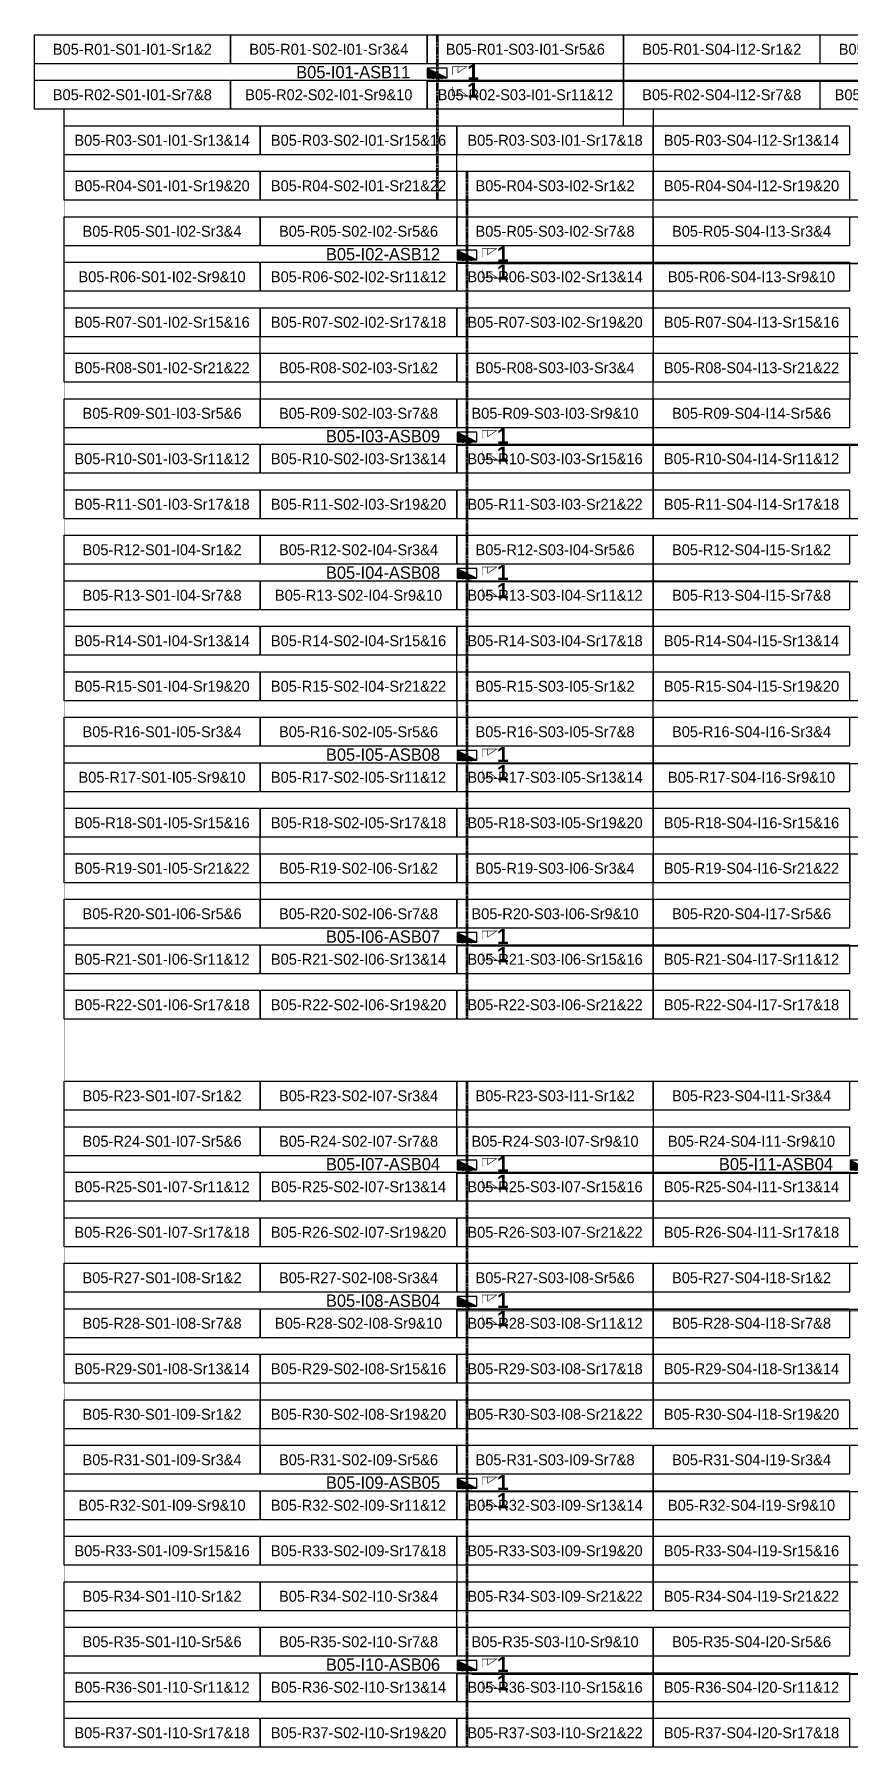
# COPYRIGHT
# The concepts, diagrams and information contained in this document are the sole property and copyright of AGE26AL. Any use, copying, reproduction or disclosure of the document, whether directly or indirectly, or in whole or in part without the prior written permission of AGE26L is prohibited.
# Model space of a CAD drawing. Header units: metres. Extents: x 529746 to 530334, y 2675217 to 2675499.
# Drawn here: x 529745.9 to 529880.3, y 2675216.7 to 2675499.2 of the extents above; entities that cross this region are included whole.
import ezdxf
from ezdxf.enums import TextEntityAlignment as Align

# ---------------------------------------------------------------- set-up
doc = ezdxf.new("R2010")
doc.units = ezdxf.units.M
doc.linetypes.add('CENTER', pattern=[2, 1.25, -0.25, 0.25, -0.25])
doc.layers.add('Boundary-12.5 MW Block', color=6, linetype='Continuous', lineweight=9)
doc.layers.add('PILE', color=1, linetype='Continuous', lineweight=15)
for name, color, linetype in [('DC Trench BL-05', 40, 'Continuous'), ('E-Inverter Grouping', 2, 'Continuous'), ('Inverter Block-05', 7, 'Continuous'), ('LT Cable(AG) INV to LT Panel BL-05', 2, 'Continuous'), ('Messenger Wire Block-05 (Master Path)', 30, 'Continuous'), ('Messenger Wire Block-05 (MW Path)', 191, 'Continuous'), ('MMS Table Block-05', 8, 'Continuous'), ('Plan Line - DC BL-05', 40, 'Continuous'), ('Section Marking BL-05', 2, 'Continuous')]:
    doc.layers.add(name, color=color, linetype=linetype)
doc.styles.add('BoldTextStyle', font='arialbd.ttf')
doc.styles.get("Standard").update_dxf_attribs({"font": 'Adani Regular.ttf'})

# ---------------------------------------------------------------- blocks, each defined once
blk = doc.blocks.new('MMS Table (32.292 x 4.788)')
at = {"color": 0}
blk.add_lwpolyline([(0, -0.002), (0, 4.786), (32.292, 4.786), (32.292, -0.002)], close=True, dxfattribs=at)
at = {"color": 7}
blk.add_attdef('ID1', text='', height=1.8, dxfattribs=at).set_placement((16.146, 2.392), align=Align.MIDDLE_CENTER)
blk = doc.blocks.new('Inverter Block')
h = blk.add_hatch(color=0)
h.dxf.hatch_style = 1
h.paths.add_polyline_path([(-1.46, 2.27), (-1.46, 0.85), (1.46, 0.85)])
at = {"color": 0}
blk.add_lwpolyline([(1.46, 2.27), (-1.46, 2.27), (-1.46, 0.85), (1.46, 0.85)], close=True, dxfattribs=at)
blk.add_lwpolyline([(-1.46, 2.27), (1.46, 0.85)], dxfattribs=at)
at = {"layer": 'PILE'}
for centre in [(-0.61, 0.85), (0.61, 0.85)]:
    blk.add_circle(centre, 0.156, dxfattribs=at)
at = {"color": 7}
blk.add_attdef('ID', (-1.46, 3.01), '', height=1.8, dxfattribs=at)

msp = doc.modelspace()

# ---------------------------------------------------------------- linework, layer by layer
at = {"layer": 'Boundary-12.5 MW Block', "const_width": 0.05}
msp.add_lwpolyline([(529750.79, 2675486.79), (529745.89, 2675486.79), (529745.89, 2675499.08), (529972.54, 2675499.08), (529972.54, 2675484.08), (530107, 2675484.08), (530107, 2675326.58), (530333.75, 2675326.58), (530333.75, 2675216.79), (529750.79, 2675216.79)], close=True, dxfattribs=at)
at = {"layer": 'DC Trench BL-05', "color": 40, "const_width": 0.15}
for points in [[(529812.46, 2675499.08), (529812.16, 2675499.08), (529812.16, 2675471.79), (529812.46, 2675471.79)], [(529817.36, 2675476.58), (529817.06, 2675476.58), (529817.06, 2675336.79), (529817.36, 2675336.79)], [(529817.36, 2675326.58), (529817.06, 2675326.58), (529817.06, 2675216.79), (529817.36, 2675216.79)]]:
    msp.add_lwpolyline(points, close=True, dxfattribs=at)
at = {"layer": 'E-Inverter Grouping'}
for points in [[(529842.97, 2675499.08), (529842.97, 2675484.08), (529847.87, 2675484.08), (529847.87, 2675479.29), (529815.48, 2675479.29), (529815.48, 2675471.79), (529750.79, 2675471.79), (529750.79, 2675486.79), (529745.89, 2675486.79), (529745.89, 2675499.08)], [(529940.14, 2675499.08), (529940.14, 2675484.08), (529945.04, 2675484.08), (529945.04, 2675479.29), (529912.65, 2675479.29), (529912.65, 2675471.79), (529847.97, 2675471.79), (529847.97, 2675486.79), (529843.07, 2675486.79), (529843.07, 2675499.08)], [(529815.58, 2675469.08), (529815.58, 2675476.58), (529847.87, 2675476.58), (529847.87, 2675449.29), (529783.08, 2675449.29), (529783.08, 2675441.79), (529750.79, 2675441.79), (529750.79, 2675469.08)], [(529912.75, 2675469.08), (529912.75, 2675476.58), (529945.04, 2675476.58), (529945.04, 2675449.29), (529880.26, 2675449.29), (529880.26, 2675441.79), (529847.97, 2675441.79), (529847.97, 2675469.08)], [(529847.87, 2675419.29), (529750.79, 2675419.29), (529750.79, 2675439.08), (529783.18, 2675439.08), (529783.18, 2675446.58), (529847.87, 2675446.58)], [(529945.04, 2675419.29), (529847.97, 2675419.29), (529847.97, 2675439.08), (529880.36, 2675439.08), (529880.36, 2675446.58), (529945.04, 2675446.58)], [(529847.87, 2675416.58), (529847.87, 2675396.79), (529815.48, 2675396.79), (529815.48, 2675389.29), (529750.79, 2675389.29), (529750.79, 2675416.58)], [(529945.04, 2675416.58), (529945.04, 2675396.79), (529912.65, 2675396.79), (529912.65, 2675389.29), (529847.97, 2675389.29), (529847.97, 2675416.58)], [(529815.58, 2675386.58), (529815.58, 2675394.08), (529847.87, 2675394.08), (529847.87, 2675366.79), (529783.08, 2675366.79), (529783.08, 2675359.29), (529750.79, 2675359.29), (529750.79, 2675386.58)], [(529912.75, 2675386.58), (529912.75, 2675394.08), (529945.04, 2675394.08), (529945.04, 2675366.79), (529880.26, 2675366.79), (529880.26, 2675359.29), (529847.97, 2675359.29), (529847.97, 2675386.58)], [(529847.87, 2675336.79), (529750.79, 2675336.79), (529750.79, 2675356.58), (529783.18, 2675356.58), (529783.18, 2675364.08), (529847.87, 2675364.08)], [(529945.04, 2675336.79), (529847.97, 2675336.79), (529847.97, 2675356.58), (529880.36, 2675356.58), (529880.36, 2675364.08), (529945.04, 2675364.08)], [(529815.48, 2675319.08), (529847.87, 2675319.08), (529847.87, 2675299.29), (529750.79, 2675299.29), (529750.79, 2675326.58), (529815.48, 2675326.58)], [(529783.18, 2675269.29), (529783.18, 2675276.79), (529750.79, 2675276.79), (529750.79, 2675296.58), (529847.87, 2675296.58), (529847.87, 2675269.29)], [(529847.97, 2675269.29), (529847.97, 2675296.58), (529945.04, 2675296.58), (529945.04, 2675276.79), (529912.65, 2675276.79), (529912.65, 2675269.29)], [(529847.87, 2675239.29), (529815.58, 2675239.29), (529815.58, 2675246.79), (529750.79, 2675246.79), (529750.79, 2675274.08), (529783.08, 2675274.08), (529783.08, 2675266.58), (529847.87, 2675266.58)], [(529912.75, 2675266.58), (529912.75, 2675274.08), (529945.04, 2675274.08), (529945.04, 2675246.79), (529880.26, 2675246.79), (529880.26, 2675239.29), (529847.97, 2675239.29), (529847.97, 2675266.58)], [(529815.48, 2675236.58), (529847.87, 2675236.58), (529847.87, 2675216.79), (529750.79, 2675216.79), (529750.79, 2675244.08), (529815.48, 2675244.08)], [(529945.04, 2675216.79), (529847.97, 2675216.79), (529847.97, 2675236.58), (529880.36, 2675236.58), (529880.36, 2675244.08), (529945.04, 2675244.08)]]:
    msp.add_lwpolyline(points, close=True, dxfattribs=at)
at = {"layer": 'E-Inverter Grouping', "color": 3}
msp.add_lwpolyline([(529912.65, 2675321.79), (529912.65, 2675299.29), (529847.97, 2675299.29), (529847.97, 2675321.79), (529815.58, 2675321.79), (529815.58, 2675326.58), (529945.04, 2675326.58), (529945.04, 2675321.79)], close=True, dxfattribs=at)
at = {"layer": 'LT Cable(AG) INV to LT Panel BL-05', "color": 5}
for points in [[(530003.68, 2675311.18), (530001.97, 2675311.18, -0.414214), (530001.07, 2675312.08), (530001.07, 2675315.18, 0.210754), (530000.78, 2675315.84), (529994.1, 2675321.94, -0.210754), (529993.8, 2675322.61), (529993.8, 2675334.9, 0.023419), (529993.8, 2675334.99), (529993.71, 2675335.98, -0.023419), (529993.7, 2675336.06), (529993.7, 2675483, 0.414214), (529992.8, 2675483.9), (529971.69, 2675483.9, -0.414214), (529970.79, 2675484.8), (529970.79, 2675490.5, 0.414214), (529969.89, 2675491.4), (529813.21, 2675491.4, -0.414214), (529812.31, 2675492.3), (529812.31, 2675492.69)], [(530001.61, 2675311.16, -0.320888), (530001, 2675312.01), (530001, 2675315.14, 0.210754), (530000.7, 2675315.81), (529994.02, 2675321.91, -0.210754), (529993.73, 2675322.57), (529993.73, 2675334.9, 0.023419), (529993.73, 2675334.98), (529993.63, 2675335.97, -0.023419), (529993.63, 2675336.06), (529993.63, 2675460.42, 0.414214), (529992.73, 2675461.32), (529818.11, 2675461.32, -0.414214), (529817.21, 2675462.22), (529817.21, 2675462.69)]]:
    msp.add_lwpolyline(points, format="xyb", dxfattribs=at)
at = {"layer": 'LT Cable(AG) INV to LT Panel BL-05'}
for points in [[(530000.58, 2675310.71), (530000.11, 2675310.71, -0.170855), (529999.55, 2675310.91), (529998.31, 2675311.9, 0.170855), (529997.75, 2675312.1), (529991.77, 2675312.1, -0.414214), (529990.87, 2675313), (529990.87, 2675334.81, 0.008836), (529990.87, 2675334.84), (529990.83, 2675336.01, -0.008836), (529990.83, 2675336.04), (529990.83, 2675430.62, 0.414214), (529989.93, 2675431.52), (529818.11, 2675431.52, -0.414214), (529817.21, 2675432.42), (529817.21, 2675432.69)], [(530002.58, 2675310.64), (530000.11, 2675310.64, -0.170855), (529999.55, 2675310.84), (529998.31, 2675311.83, 0.170855), (529997.75, 2675312.03), (529991.69, 2675312.03, -0.414214), (529990.79, 2675312.93), (529990.79, 2675334.81, 0.008836), (529990.79, 2675334.84), (529990.75, 2675336, -0.008836), (529990.75, 2675336.04), (529990.75, 2675408.05, 0.414214), (529989.85, 2675408.95), (529818.11, 2675408.95, -0.414214), (529817.21, 2675409.85), (529817.21, 2675410.19)], [(530002.58, 2675310.59), (530000.11, 2675310.59, -0.170855), (529999.55, 2675310.79), (529998.31, 2675311.78, 0.170855), (529997.75, 2675311.98), (529991.64, 2675311.98, -0.414214), (529990.74, 2675312.88), (529990.74, 2675334.81, 0.008836), (529990.74, 2675334.84), (529990.7, 2675336, -0.008836), (529990.7, 2675336.04), (529990.7, 2675378, 0.414214), (529989.8, 2675378.9), (529818.11, 2675378.9, -0.414214), (529817.21, 2675379.8), (529817.21, 2675380.19)], [(530004.73, 2675310.51), (530000.11, 2675310.51, -0.170855), (529999.55, 2675310.71), (529998.31, 2675311.7, 0.170855), (529997.75, 2675311.9), (529991.57, 2675311.9, -0.414214), (529990.67, 2675312.8), (529990.67, 2675334.8, 0.008836), (529990.67, 2675334.84), (529990.63, 2675336, -0.008836), (529990.63, 2675336.03), (529990.63, 2675347.92, 0.414214), (529989.73, 2675348.82), (529818.11, 2675348.82, -0.414214), (529817.21, 2675349.72), (529817.21, 2675350.19)], [(530005.62, 2675309.27), (530000.08, 2675309.27, -0.128147), (529999.64, 2675309.38), (529998.49, 2675310.02, 0.128147), (529998.05, 2675310.14), (529991.62, 2675310.14, 0.414214), (529990.72, 2675309.24), (529990.72, 2675290.85, 0.003782), (529990.72, 2675290.83), (529990.74, 2675289.53, -0.003782), (529990.74, 2675289.51), (529990.74, 2675289), (529976.69, 2675289, -0.414214), (529975.79, 2675289.9), (529975.79, 2675310.6, 0.414214), (529974.89, 2675311.5), (529818.11, 2675311.5, -0.414214), (529817.21, 2675312.4), (529817.21, 2675312.69)], [(530005.62, 2675309.22), (530000.08, 2675309.22, -0.128147), (529999.64, 2675309.33), (529998.49, 2675309.97, 0.128147), (529998.05, 2675310.09), (529991.67, 2675310.09, 0.414214), (529990.77, 2675309.19), (529990.77, 2675290.85, 0.003782), (529990.77, 2675290.83), (529990.79, 2675289.53, -0.003782), (529990.79, 2675289.51), (529990.79, 2675288.95), (529818.11, 2675288.95, -0.414214), (529817.21, 2675289.85), (529817.21, 2675290.19)], [(530003.68, 2675309.14), (530000.08, 2675309.14, -0.128147), (529999.64, 2675309.26), (529998.49, 2675309.9, 0.128147), (529998.05, 2675310.01), (529991.74, 2675310.01, 0.414214), (529990.84, 2675309.11), (529990.84, 2675290.85, 0.003782), (529990.84, 2675290.83), (529990.86, 2675289.53, -0.003782), (529990.86, 2675289.51), (529990.86, 2675259.77, -0.414214), (529989.96, 2675258.87), (529818.11, 2675258.87, -0.414214), (529817.21, 2675259.77), (529817.21, 2675260.19)], [(530001.6, 2675309.07), (530000.08, 2675309.07, -0.128147), (529999.64, 2675309.18), (529998.49, 2675309.82, 0.128147), (529998.05, 2675309.94), (529991.82, 2675309.94, 0.414214), (529990.92, 2675309.04), (529990.92, 2675290.85, 0.003782), (529990.92, 2675290.84), (529990.94, 2675289.53, -0.003782), (529990.94, 2675289.51), (529990.94, 2675229.7, -0.414214), (529990.04, 2675228.8), (529818.11, 2675228.8, -0.414214), (529817.21, 2675229.7), (529817.21, 2675230.19)]]:
    msp.add_lwpolyline(points, format="xyb", dxfattribs=at)
at = {"layer": 'Messenger Wire Block-05 (Master Path)'}
for points in [[(529810.68, 2675491.44), (529970.82, 2675491.44)], [(529815.58, 2675461.44), (529993.74, 2675461.44)], [(529815.58, 2675431.44), (529990.74, 2675431.44)], [(529815.58, 2675408.94), (529990.74, 2675408.94)], [(529815.58, 2675378.94), (529990.74, 2675378.94)], [(529815.58, 2675348.94), (529990.74, 2675348.94)], [(529815.58, 2675311.44), (529975.72, 2675311.44)], [(529815.58, 2675288.94), (529990.8, 2675288.94)], [(529815.58, 2675258.94), (529990.8, 2675258.94)], [(529815.58, 2675228.94), (529990.8, 2675228.94)]]:
    msp.add_lwpolyline(points, dxfattribs=at)
at = {"layer": 'Messenger Wire Block-05 (MW Path)', "const_width": 0.1}
for points in [[(529810.68, 2675491.44), (529970.82, 2675491.44)], [(529815.58, 2675461.44), (529993.74, 2675461.44)], [(529815.58, 2675431.44), (529990.74, 2675431.44)], [(529815.58, 2675408.94), (529990.74, 2675408.94)], [(529815.58, 2675378.94), (529990.74, 2675378.94)], [(529815.58, 2675348.94), (529990.74, 2675348.94)], [(529815.58, 2675311.44), (529975.72, 2675311.44)], [(529815.58, 2675288.69), (529990.8, 2675288.69)], [(529815.58, 2675258.94), (529990.8, 2675258.94)], [(529815.58, 2675228.94), (529990.8, 2675228.94)]]:
    msp.add_lwpolyline(points, dxfattribs=at)
at = {"layer": 'Plan Line - DC BL-05', "color": 6, "linetype": 'CENTER'}
for points in [[(529812.31, 2675499.08), (529812.31, 2675471.79)], [(529817.21, 2675476.58), (529817.21, 2675336.79)], [(529817.21, 2675326.58), (529817.21, 2675216.79)]]:
    msp.add_lwpolyline(points, dxfattribs=at)
at = {"layer": 'Section Marking BL-05', "color": 94, "lineweight": 35, "true_color": 0x00a500, "const_width": 0.1}
for points in [[(529814.81, 2675492.44), (529814.81, 2675493.83), (529817.21, 2675493.83), (529815.73, 2675492.82), (529815.73, 2675493.83)], [(529814.81, 2675490.44), (529814.81, 2675489.05), (529817.21, 2675489.05), (529815.73, 2675490.06), (529815.73, 2675489.05)], [(529819.71, 2675462.44), (529819.71, 2675463.83), (529822.11, 2675463.83), (529820.63, 2675462.82), (529820.63, 2675463.83)], [(529819.71, 2675460.44), (529819.71, 2675459.05), (529822.11, 2675459.05), (529820.63, 2675460.06), (529820.63, 2675459.05)], [(529819.71, 2675432.44), (529819.71, 2675433.83), (529822.11, 2675433.83), (529820.63, 2675432.82), (529820.63, 2675433.83)], [(529819.71, 2675430.44), (529819.71, 2675429.05), (529822.11, 2675429.05), (529820.63, 2675430.06), (529820.63, 2675429.05)], [(529819.71, 2675409.94), (529819.71, 2675411.33), (529822.11, 2675411.33), (529820.63, 2675410.32), (529820.63, 2675411.33)], [(529819.71, 2675407.94), (529819.71, 2675406.55), (529822.11, 2675406.55), (529820.63, 2675407.56), (529820.63, 2675406.55)], [(529819.71, 2675379.94), (529819.71, 2675381.33), (529822.11, 2675381.33), (529820.63, 2675380.32), (529820.63, 2675381.33)], [(529819.71, 2675377.94), (529819.71, 2675376.55), (529822.11, 2675376.55), (529820.63, 2675377.56), (529820.63, 2675376.55)], [(529819.71, 2675349.94), (529819.71, 2675351.33), (529822.11, 2675351.33), (529820.63, 2675350.32), (529820.63, 2675351.33)], [(529819.71, 2675347.94), (529819.71, 2675346.55), (529822.11, 2675346.55), (529820.63, 2675347.56), (529820.63, 2675346.55)], [(529819.71, 2675312.44), (529819.71, 2675313.83), (529822.11, 2675313.83), (529820.63, 2675312.82), (529820.63, 2675313.83)], [(529819.71, 2675310.44), (529819.71, 2675309.05), (529822.11, 2675309.05), (529820.63, 2675310.06), (529820.63, 2675309.05)], [(529819.71, 2675289.94), (529819.71, 2675291.33), (529822.11, 2675291.33), (529820.63, 2675290.32), (529820.63, 2675291.33)], [(529819.71, 2675287.94), (529819.71, 2675286.55), (529822.11, 2675286.55), (529820.63, 2675287.56), (529820.63, 2675286.55)], [(529819.71, 2675259.94), (529819.71, 2675261.33), (529822.11, 2675261.33), (529820.63, 2675260.32), (529820.63, 2675261.33)], [(529819.71, 2675257.94), (529819.71, 2675256.55), (529822.11, 2675256.55), (529820.63, 2675257.56), (529820.63, 2675256.55)], [(529819.71, 2675229.94), (529819.71, 2675231.33), (529822.11, 2675231.33), (529820.63, 2675230.32), (529820.63, 2675231.33)], [(529819.71, 2675227.94), (529819.71, 2675226.55), (529822.11, 2675226.55), (529820.63, 2675227.56), (529820.63, 2675226.55)]]:
    msp.add_lwpolyline(points, dxfattribs=at)

# ---------------------------------------------------------------- block references
at = {"layer": 'Inverter Block-05'}
ref = msp.add_blockref('Inverter Block', (529812.31, 2675491.03), dxfattribs=dict(at, xscale=1.124999999976148, yscale=1.124999999976148, zscale=1.124999999976148))
ref.add_attrib('ID', 'B05-I01-ASB11', (529789.05, 2675491.9), dxfattribs={"layer": '0', "color": 7, "height": 2.025})
ref = msp.add_blockref('Inverter Block', (529817.21, 2675461.03), dxfattribs=dict(at, xscale=1.124999999976148, yscale=1.124999999976148, zscale=1.124999999976148))
ref.add_attrib('ID', 'B05-I02-ASB12', (529793.95, 2675461.9), dxfattribs={"layer": '0', "color": 7, "height": 2.025})
ref = msp.add_blockref('Inverter Block', (529817.21, 2675431.03), dxfattribs=dict(at, xscale=1.124999999976148, yscale=1.124999999976148, zscale=1.124999999976148))
ref.add_attrib('ID', 'B05-I03-ASB09', (529793.95, 2675431.9), dxfattribs={"layer": '0', "color": 7, "height": 2.025})
ref = msp.add_blockref('Inverter Block', (529817.21, 2675408.53), dxfattribs=dict(at, xscale=1.124999999976148, yscale=1.124999999976148, zscale=1.124999999976148))
ref.add_attrib('ID', 'B05-I04-ASB08', (529793.95, 2675409.4), dxfattribs={"layer": '0', "color": 7, "height": 2.025})
ref = msp.add_blockref('Inverter Block', (529817.21, 2675378.53), dxfattribs=dict(at, xscale=1.124999999976148, yscale=1.124999999976148, zscale=1.124999999976148))
ref.add_attrib('ID', 'B05-I05-ASB08', (529793.95, 2675379.4), dxfattribs={"layer": '0', "color": 7, "height": 2.025})
ref = msp.add_blockref('Inverter Block', (529817.21, 2675348.53), dxfattribs=dict(at, xscale=1.124999999976148, yscale=1.124999999976148, zscale=1.124999999976148))
ref.add_attrib('ID', 'B05-I06-ASB07', (529793.95, 2675349.4), dxfattribs={"layer": '0', "color": 7, "height": 2.025})
ref = msp.add_blockref('Inverter Block', (529817.21, 2675311.03), dxfattribs=dict(at, xscale=1.124999999976148, yscale=1.124999999976148, zscale=1.124999999976148))
ref.add_attrib('ID', 'B05-I07-ASB04', (529793.95, 2675311.9), dxfattribs={"layer": '0', "color": 7, "height": 2.025})
ref = msp.add_blockref('Inverter Block', (529882, 2675311.03), dxfattribs=dict(at, xscale=1.124999999976148, yscale=1.124999999976148, zscale=1.124999999976148))
ref.add_attrib('ID', 'B05-I11-ASB04', (529858.74, 2675311.9), dxfattribs={"layer": '0', "color": 7, "height": 2.025})
ref = msp.add_blockref('Inverter Block', (529817.21, 2675288.53), dxfattribs=dict(at, xscale=1.124999999976148, yscale=1.124999999976148, zscale=1.124999999976148))
ref.add_attrib('ID', 'B05-I08-ASB04', (529793.95, 2675289.4), dxfattribs={"layer": '0', "color": 7, "height": 2.025})
ref = msp.add_blockref('Inverter Block', (529817.21, 2675258.53), dxfattribs=dict(at, xscale=1.124999999976148, yscale=1.124999999976148, zscale=1.124999999976148))
ref.add_attrib('ID', 'B05-I09-ASB05', (529793.95, 2675259.4), dxfattribs={"layer": '0', "color": 7, "height": 2.025})
ref = msp.add_blockref('Inverter Block', (529817.21, 2675228.53), dxfattribs=dict(at, xscale=1.124999999976148, yscale=1.124999999976148, zscale=1.124999999976148))
ref.add_attrib('ID', 'B05-I10-ASB06', (529793.95, 2675229.4), dxfattribs={"layer": '0', "color": 7, "height": 2.025})
at = {"layer": 'MMS Table Block-05'}
for p, values in [((529745.89, 2675494.29), {'ID1': 'B05-R01-S01-I01-Sr1&2'}), ((529778.28, 2675494.29), {'ID1': 'B05-R01-S02-I01-Sr3&4'}), ((529810.68, 2675494.29), {'ID1': 'B05-R01-S03-I01-Sr5&6'}), ((529843.07, 2675494.29), {'ID1': 'B05-R01-S04-I12-Sr1&2'}), ((529875.46, 2675494.29), {'ID1': 'B05-R01-S05-I12-Sr3&4'}), ((529745.89, 2675486.79), {'ID1': 'B05-R02-S01-I01-Sr7&8'}), ((529778.28, 2675486.79), {'ID1': 'B05-R02-S02-I01-Sr9&10'}), ((529810.68, 2675486.79), {'ID1': 'B05-R02-S03-I01-Sr11&12'}), ((529843.07, 2675486.79), {'ID1': 'B05-R02-S04-I12-Sr7&8'}), ((529875.46, 2675486.79), {'ID1': 'B05-R02-S05-I12-Sr9&10'}), ((529750.79, 2675479.29), {'ID1': 'B05-R03-S01-I01-Sr13&14'}), ((529783.18, 2675479.29), {'ID1': 'B05-R03-S02-I01-Sr15&16'}), ((529815.58, 2675479.29), {'ID1': 'B05-R03-S03-I01-Sr17&18'}), ((529847.97, 2675479.29), {'ID1': 'B05-R03-S04-I12-Sr13&14'}), ((529750.79, 2675471.79), {'ID1': 'B05-R04-S01-I01-Sr19&20'}), ((529783.18, 2675471.79), {'ID1': 'B05-R04-S02-I01-Sr21&22'}), ((529815.58, 2675471.79), {'ID1': 'B05-R04-S03-I02-Sr1&2'}), ((529847.97, 2675471.79), {'ID1': 'B05-R04-S04-I12-Sr19&20'}), ((529750.79, 2675464.29), {'ID1': 'B05-R05-S01-I02-Sr3&4'}), ((529783.18, 2675464.29), {'ID1': 'B05-R05-S02-I02-Sr5&6'}), ((529815.58, 2675464.29), {'ID1': 'B05-R05-S03-I02-Sr7&8'}), ((529847.97, 2675464.29), {'ID1': 'B05-R05-S04-I13-Sr3&4'}), ((529750.79, 2675456.79), {'ID1': 'B05-R06-S01-I02-Sr9&10'}), ((529783.18, 2675456.79), {'ID1': 'B05-R06-S02-I02-Sr11&12'}), ((529815.58, 2675456.79), {'ID1': 'B05-R06-S03-I02-Sr13&14'}), ((529847.97, 2675456.79), {'ID1': 'B05-R06-S04-I13-Sr9&10'}), ((529750.79, 2675449.29), {'ID1': 'B05-R07-S01-I02-Sr15&16'}), ((529783.18, 2675449.29), {'ID1': 'B05-R07-S02-I02-Sr17&18'}), ((529815.58, 2675449.29), {'ID1': 'B05-R07-S03-I02-Sr19&20'}), ((529847.97, 2675449.29), {'ID1': 'B05-R07-S04-I13-Sr15&16'}), ((529750.79, 2675441.79), {'ID1': 'B05-R08-S01-I02-Sr21&22'}), ((529783.18, 2675441.79), {'ID1': 'B05-R08-S02-I03-Sr1&2'}), ((529815.58, 2675441.79), {'ID1': 'B05-R08-S03-I03-Sr3&4'}), ((529847.97, 2675441.79), {'ID1': 'B05-R08-S04-I13-Sr21&22'}), ((529750.79, 2675434.29), {'ID1': 'B05-R09-S01-I03-Sr5&6'}), ((529783.18, 2675434.29), {'ID1': 'B05-R09-S02-I03-Sr7&8'}), ((529815.58, 2675434.29), {'ID1': 'B05-R09-S03-I03-Sr9&10'}), ((529847.97, 2675434.29), {'ID1': 'B05-R09-S04-I14-Sr5&6'}), ((529750.79, 2675426.79), {'ID1': 'B05-R10-S01-I03-Sr11&12'}), ((529783.18, 2675426.79), {'ID1': 'B05-R10-S02-I03-Sr13&14'}), ((529815.58, 2675426.79), {'ID1': 'B05-R10-S03-I03-Sr15&16'}), ((529847.97, 2675426.79), {'ID1': 'B05-R10-S04-I14-Sr11&12'}), ((529750.79, 2675419.29), {'ID1': 'B05-R11-S01-I03-Sr17&18'}), ((529783.18, 2675419.29), {'ID1': 'B05-R11-S02-I03-Sr19&20'}), ((529815.58, 2675419.29), {'ID1': 'B05-R11-S03-I03-Sr21&22'}), ((529847.97, 2675419.29), {'ID1': 'B05-R11-S04-I14-Sr17&18'}), ((529750.79, 2675411.79), {'ID1': 'B05-R12-S01-I04-Sr1&2'}), ((529783.18, 2675411.79), {'ID1': 'B05-R12-S02-I04-Sr3&4'}), ((529815.58, 2675411.79), {'ID1': 'B05-R12-S03-I04-Sr5&6'}), ((529847.97, 2675411.79), {'ID1': 'B05-R12-S04-I15-Sr1&2'}), ((529750.79, 2675404.29), {'ID1': 'B05-R13-S01-I04-Sr7&8'}), ((529783.18, 2675404.29), {'ID1': 'B05-R13-S02-I04-Sr9&10'}), ((529815.58, 2675404.29), {'ID1': 'B05-R13-S03-I04-Sr11&12'}), ((529847.97, 2675404.29), {'ID1': 'B05-R13-S04-I15-Sr7&8'}), ((529750.79, 2675396.79), {'ID1': 'B05-R14-S01-I04-Sr13&14'}), ((529783.18, 2675396.79), {'ID1': 'B05-R14-S02-I04-Sr15&16'}), ((529815.58, 2675396.79), {'ID1': 'B05-R14-S03-I04-Sr17&18'}), ((529847.97, 2675396.79), {'ID1': 'B05-R14-S04-I15-Sr13&14'}), ((529750.79, 2675389.29), {'ID1': 'B05-R15-S01-I04-Sr19&20'}), ((529783.18, 2675389.29), {'ID1': 'B05-R15-S02-I04-Sr21&22'}), ((529815.58, 2675389.29), {'ID1': 'B05-R15-S03-I05-Sr1&2'}), ((529847.97, 2675389.29), {'ID1': 'B05-R15-S04-I15-Sr19&20'}), ((529750.79, 2675381.79), {'ID1': 'B05-R16-S01-I05-Sr3&4'}), ((529783.18, 2675381.79), {'ID1': 'B05-R16-S02-I05-Sr5&6'}), ((529815.58, 2675381.79), {'ID1': 'B05-R16-S03-I05-Sr7&8'}), ((529847.97, 2675381.79), {'ID1': 'B05-R16-S04-I16-Sr3&4'}), ((529750.79, 2675374.29), {'ID1': 'B05-R17-S01-I05-Sr9&10'}), ((529783.18, 2675374.29), {'ID1': 'B05-R17-S02-I05-Sr11&12'}), ((529815.58, 2675374.29), {'ID1': 'B05-R17-S03-I05-Sr13&14'}), ((529847.97, 2675374.29), {'ID1': 'B05-R17-S04-I16-Sr9&10'}), ((529750.79, 2675366.79), {'ID1': 'B05-R18-S01-I05-Sr15&16'}), ((529783.18, 2675366.79), {'ID1': 'B05-R18-S02-I05-Sr17&18'}), ((529815.58, 2675366.79), {'ID1': 'B05-R18-S03-I05-Sr19&20'}), ((529847.97, 2675366.79), {'ID1': 'B05-R18-S04-I16-Sr15&16'}), ((529750.79, 2675359.29), {'ID1': 'B05-R19-S01-I05-Sr21&22'}), ((529783.18, 2675359.29), {'ID1': 'B05-R19-S02-I06-Sr1&2'}), ((529815.58, 2675359.29), {'ID1': 'B05-R19-S03-I06-Sr3&4'}), ((529847.97, 2675359.29), {'ID1': 'B05-R19-S04-I16-Sr21&22'}), ((529750.79, 2675351.79), {'ID1': 'B05-R20-S01-I06-Sr5&6'}), ((529783.18, 2675351.79), {'ID1': 'B05-R20-S02-I06-Sr7&8'}), ((529815.58, 2675351.79), {'ID1': 'B05-R20-S03-I06-Sr9&10'}), ((529847.97, 2675351.79), {'ID1': 'B05-R20-S04-I17-Sr5&6'}), ((529750.79, 2675344.29), {'ID1': 'B05-R21-S01-I06-Sr11&12'}), ((529783.18, 2675344.29), {'ID1': 'B05-R21-S02-I06-Sr13&14'}), ((529815.58, 2675344.29), {'ID1': 'B05-R21-S03-I06-Sr15&16'}), ((529847.97, 2675344.29), {'ID1': 'B05-R21-S04-I17-Sr11&12'}), ((529750.79, 2675336.79), {'ID1': 'B05-R22-S01-I06-Sr17&18'}), ((529783.18, 2675336.79), {'ID1': 'B05-R22-S02-I06-Sr19&20'}), ((529815.58, 2675336.79), {'ID1': 'B05-R22-S03-I06-Sr21&22'}), ((529847.97, 2675336.79), {'ID1': 'B05-R22-S04-I17-Sr17&18'}), ((529750.79, 2675321.79), {'ID1': 'B05-R23-S01-I07-Sr1&2'}), ((529783.18, 2675321.79), {'ID1': 'B05-R23-S02-I07-Sr3&4'}), ((529815.58, 2675321.79), {'ID1': 'B05-R23-S03-I11-Sr1&2'}), ((529847.97, 2675321.79), {'ID1': 'B05-R23-S04-I11-Sr3&4'}), ((529750.79, 2675314.29), {'ID1': 'B05-R24-S01-I07-Sr5&6'}), ((529783.18, 2675314.29), {'ID1': 'B05-R24-S02-I07-Sr7&8'}), ((529815.58, 2675314.29), {'ID1': 'B05-R24-S03-I07-Sr9&10'}), ((529847.97, 2675314.29), {'ID1': 'B05-R24-S04-I11-Sr9&10'}), ((529750.79, 2675306.79), {'ID1': 'B05-R25-S01-I07-Sr11&12'}), ((529783.18, 2675306.79), {'ID1': 'B05-R25-S02-I07-Sr13&14'}), ((529815.58, 2675306.79), {'ID1': 'B05-R25-S03-I07-Sr15&16'}), ((529847.97, 2675306.79), {'ID1': 'B05-R25-S04-I11-Sr13&14'}), ((529750.79, 2675299.29), {'ID1': 'B05-R26-S01-I07-Sr17&18'}), ((529783.18, 2675299.29), {'ID1': 'B05-R26-S02-I07-Sr19&20'}), ((529815.58, 2675299.29), {'ID1': 'B05-R26-S03-I07-Sr21&22'}), ((529847.97, 2675299.29), {'ID1': 'B05-R26-S04-I11-Sr17&18'}), ((529750.79, 2675291.79), {'ID1': 'B05-R27-S01-I08-Sr1&2'}), ((529783.18, 2675291.79), {'ID1': 'B05-R27-S02-I08-Sr3&4'}), ((529815.58, 2675291.79), {'ID1': 'B05-R27-S03-I08-Sr5&6'}), ((529847.97, 2675291.79), {'ID1': 'B05-R27-S04-I18-Sr1&2'}), ((529750.79, 2675284.29), {'ID1': 'B05-R28-S01-I08-Sr7&8'}), ((529783.18, 2675284.29), {'ID1': 'B05-R28-S02-I08-Sr9&10'}), ((529815.58, 2675284.29), {'ID1': 'B05-R28-S03-I08-Sr11&12'}), ((529847.97, 2675284.29), {'ID1': 'B05-R28-S04-I18-Sr7&8'}), ((529750.79, 2675276.79), {'ID1': 'B05-R29-S01-I08-Sr13&14'}), ((529783.18, 2675276.79), {'ID1': 'B05-R29-S02-I08-Sr15&16'}), ((529815.58, 2675276.79), {'ID1': 'B05-R29-S03-I08-Sr17&18'}), ((529847.97, 2675276.79), {'ID1': 'B05-R29-S04-I18-Sr13&14'}), ((529750.79, 2675269.29), {'ID1': 'B05-R30-S01-I09-Sr1&2'}), ((529783.18, 2675269.29), {'ID1': 'B05-R30-S02-I08-Sr19&20'}), ((529815.58, 2675269.29), {'ID1': 'B05-R30-S03-I08-Sr21&22'}), ((529847.97, 2675269.29), {'ID1': 'B05-R30-S04-I18-Sr19&20'}), ((529750.79, 2675261.79), {'ID1': 'B05-R31-S01-I09-Sr3&4'}), ((529783.18, 2675261.79), {'ID1': 'B05-R31-S02-I09-Sr5&6'}), ((529815.58, 2675261.79), {'ID1': 'B05-R31-S03-I09-Sr7&8'}), ((529847.97, 2675261.79), {'ID1': 'B05-R31-S04-I19-Sr3&4'}), ((529750.79, 2675254.29), {'ID1': 'B05-R32-S01-I09-Sr9&10'}), ((529783.18, 2675254.29), {'ID1': 'B05-R32-S02-I09-Sr11&12'}), ((529815.58, 2675254.29), {'ID1': 'B05-R32-S03-I09-Sr13&14'}), ((529847.97, 2675254.29), {'ID1': 'B05-R32-S04-I19-Sr9&10'}), ((529750.79, 2675246.79), {'ID1': 'B05-R33-S01-I09-Sr15&16'}), ((529783.18, 2675246.79), {'ID1': 'B05-R33-S02-I09-Sr17&18'}), ((529815.58, 2675246.79), {'ID1': 'B05-R33-S03-I09-Sr19&20'}), ((529847.97, 2675246.79), {'ID1': 'B05-R33-S04-I19-Sr15&16'}), ((529750.79, 2675239.29), {'ID1': 'B05-R34-S01-I10-Sr1&2'}), ((529783.18, 2675239.29), {'ID1': 'B05-R34-S02-I10-Sr3&4'}), ((529815.58, 2675239.29), {'ID1': 'B05-R34-S03-I09-Sr21&22'}), ((529847.97, 2675239.29), {'ID1': 'B05-R34-S04-I19-Sr21&22'}), ((529750.79, 2675231.79), {'ID1': 'B05-R35-S01-I10-Sr5&6'}), ((529783.18, 2675231.79), {'ID1': 'B05-R35-S02-I10-Sr7&8'}), ((529815.58, 2675231.79), {'ID1': 'B05-R35-S03-I10-Sr9&10'}), ((529847.97, 2675231.79), {'ID1': 'B05-R35-S04-I20-Sr5&6'}), ((529750.79, 2675224.29), {'ID1': 'B05-R36-S01-I10-Sr11&12'}), ((529783.18, 2675224.29), {'ID1': 'B05-R36-S02-I10-Sr13&14'}), ((529815.58, 2675224.29), {'ID1': 'B05-R36-S03-I10-Sr15&16'}), ((529847.97, 2675224.29), {'ID1': 'B05-R36-S04-I20-Sr11&12'}), ((529750.79, 2675216.79), {'ID1': 'B05-R37-S01-I10-Sr17&18'}), ((529783.18, 2675216.79), {'ID1': 'B05-R37-S02-I10-Sr19&20'}), ((529815.58, 2675216.79), {'ID1': 'B05-R37-S03-I10-Sr21&22'}), ((529847.97, 2675216.79), {'ID1': 'B05-R37-S04-I20-Sr17&18'})]:
    msp.add_blockref('MMS Table (32.292 x 4.788)', p, dxfattribs=at).add_auto_attribs(values)

# ---------------------------------------------------------------- texts
at = {"layer": 'Section Marking BL-05', "color": 94, "true_color": 0x00a500, "style": 'BoldTextStyle'}
for p in [(529818.21, 2675492.94), (529818.21, 2675489.94), (529823.11, 2675462.94), (529823.11, 2675459.94), (529823.11, 2675432.94), (529823.11, 2675429.94), (529823.11, 2675410.44), (529823.11, 2675407.44), (529823.11, 2675380.44), (529823.11, 2675377.44), (529823.11, 2675350.44), (529823.11, 2675347.44), (529823.11, 2675312.94), (529823.11, 2675309.94), (529823.11, 2675290.44), (529823.11, 2675287.44), (529823.11, 2675260.44), (529823.11, 2675257.44), (529823.11, 2675230.44), (529823.11, 2675227.44)]:
    msp.add_text('1', height=2.5, dxfattribs=at).set_placement(p, align=Align.MIDDLE_CENTER)

doc.saveas('drawing.dxf')
